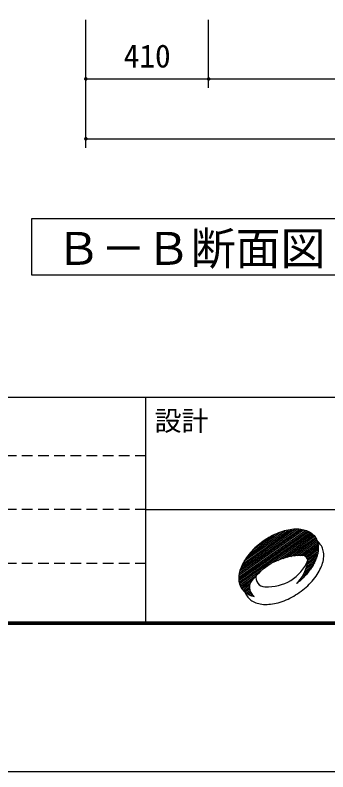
# Model space of a CAD drawing. Units: millimetres, scale not verified. Extents: x -8910 to 8910, y -6308 to 6308.
# Drawn here: x -196 to 848, y -6308 to -3780 of the extents above; entities that cross this region are included whole.
import ezdxf
from ezdxf.enums import TextEntityAlignment as Align

# ---------------------------------------------------------------- set-up
doc = ezdxf.new("R2010")
doc.units = ezdxf.units.MM
doc.header["$LTSCALE"] = 30
doc.linetypes.add('DASHED1', pattern=[1.8, 1.2, -0.6])
for name, color, linetype, lineweight in [('0-3_空気管', 3, 'Continuous', 25), ('0-4_機器', 2, 'Continuous', 25), ('0-5_製作', 5, 'Continuous', 25), ('0-A_寸法', 5, 'Continuous', 25), ('0-C_図面枠', 7, 'Continuous', 25), ('0-D_Axis_waku', 7, 'Continuous', 25)]:
    doc.layers.add(name, color=color, linetype=linetype, lineweight=lineweight)
doc.styles.add('ＭＳ ゴシック', font='')
doc.styles.get('ＭＳ ゴシック').set_extended_font_data('MS Gothic')

msp = doc.modelspace()

# ---------------------------------------------------------------- linework, layer by layer
at = {"layer": '0-3_空気管', "color": 2}
for p, q in [((39.7, -3992.93), (449.7, -3992.93)), ((449.7, -3992.93), (1469.7, -3992.93))]:
    msp.add_line(p, q, dxfattribs=at)
at = {"layer": '0-4_機器', "color": 3}
msp.add_lwpolyline([(1887.63, -4647.15), (1887.63, -4460.84), (-141.7, -4460.84), (-141.7, -4647.15)], close=True, dxfattribs=at)
at = {"layer": '0-5_製作', "color": 2}
for p, q in [((39.7, -4022.93), (39.7, -3795.92)), ((449.7, -4022.93), (449.7, -3795.92))]:
    msp.add_line(p, q, dxfattribs=at)
at = {"layer": '0-5_製作'}
for points in [[(33.7, -3992.93), (39.7, -3986.93), (39.7, -3992.93)], [(33.71, -3992.55), (39.7, -3986.93), (33.7, -3992.93)], [(33.7, -3992.93), (39.7, -3992.93), (33.75, -3993.68)], [(33.81, -3991.81), (39.7, -3986.93), (33.71, -3992.55)], [(33.75, -3993.68), (39.7, -3992.93), (33.89, -3994.42)], [(34, -3991.08), (39.7, -3986.93), (33.81, -3991.81)], [(33.89, -3994.42), (39.7, -3992.93), (34.12, -3995.14)], [(34.27, -3990.38), (39.7, -3986.93), (34, -3991.08)], [(34.12, -3995.14), (39.7, -3992.93), (34.44, -3995.82)], [(34.64, -3989.72), (39.7, -3986.93), (34.27, -3990.38)], [(34.44, -3995.82), (39.7, -3992.93), (34.85, -3996.46)], [(35.08, -3989.11), (39.7, -3986.93), (34.64, -3989.72)], [(34.85, -3996.46), (39.7, -3992.93), (35.33, -3997.04)], [(35.59, -3988.56), (39.7, -3986.93), (35.08, -3989.11)], [(35.33, -3997.04), (39.7, -3992.93), (35.88, -3997.55)], [(36.18, -3988.08), (39.7, -3986.93), (35.59, -3988.56)], [(35.88, -3997.55), (39.7, -3992.93), (36.49, -3998)], [(36.81, -3987.67), (39.7, -3986.93), (36.18, -3988.08)], [(36.49, -3998), (39.7, -3992.93), (37.15, -3998.36)], [(37.49, -3987.35), (39.7, -3986.93), (36.81, -3987.67)], [(37.15, -3998.36), (39.7, -3992.93), (37.85, -3998.64)], [(38.21, -3987.12), (39.7, -3986.93), (37.49, -3987.35)], [(37.85, -3998.64), (39.7, -3992.93), (38.58, -3998.82)], [(38.95, -3986.98), (39.7, -3986.93), (38.21, -3987.12)], [(38.58, -3998.82), (39.7, -3992.93), (39.33, -3998.92)], [(39.33, -3998.92), (39.7, -3992.93), (39.7, -3998.93)], [(39.7, -3986.93), (45.65, -3992.18), (39.7, -3992.93)], [(39.7, -3986.93), (45.51, -3991.44), (45.65, -3992.18)], [(39.7, -3986.93), (45.28, -3990.72), (45.51, -3991.44)], [(39.7, -3986.93), (44.96, -3990.04), (45.28, -3990.72)], [(39.7, -3986.93), (44.56, -3989.4), (44.96, -3990.04)], [(39.7, -3986.93), (44.08, -3988.82), (44.56, -3989.4)], [(39.7, -3986.93), (43.53, -3988.31), (44.08, -3988.82)], [(39.7, -3986.93), (42.92, -3987.86), (43.53, -3988.31)], [(39.7, -3986.93), (42.26, -3987.5), (42.92, -3987.86)], [(39.7, -3986.93), (41.56, -3987.22), (42.26, -3987.5)], [(39.7, -3986.93), (40.83, -3987.04), (41.56, -3987.22)], [(39.7, -3986.93), (40.08, -3986.94), (40.83, -3987.04)], [(39.7, -3992.93), (45.65, -3992.18), (45.7, -3992.93)], [(39.7, -3992.93), (40.45, -3998.88), (39.7, -3998.93)], [(39.7, -3992.93), (41.19, -3998.74), (40.45, -3998.88)], [(39.7, -3992.93), (41.91, -3998.51), (41.19, -3998.74)], [(39.7, -3992.93), (42.59, -3998.19), (41.91, -3998.51)], [(39.7, -3992.93), (43.23, -3997.79), (42.59, -3998.19)], [(39.7, -3992.93), (43.81, -3997.3), (43.23, -3997.79)], [(39.7, -3992.93), (44.33, -3996.76), (43.81, -3997.3)], [(39.7, -3992.93), (44.77, -3996.15), (44.33, -3996.76)], [(39.7, -3992.93), (45.13, -3995.49), (44.77, -3996.15)], [(39.7, -3992.93), (45.41, -3994.79), (45.13, -3995.49)], [(39.7, -3992.93), (45.6, -3994.06), (45.41, -3994.79)], [(39.7, -3992.93), (45.69, -3993.31), (45.6, -3994.06)], [(39.7, -3992.93), (45.7, -3992.93), (45.69, -3993.31)], [(443.7, -3992.93), (449.7, -3986.93), (449.7, -3992.93)], [(443.72, -3992.55), (449.7, -3986.93), (443.7, -3992.93)], [(443.7, -3992.93), (449.7, -3992.93), (443.75, -3993.68)], [(443.81, -3991.81), (449.7, -3986.93), (443.72, -3992.55)], [(443.75, -3993.68), (449.7, -3992.93), (443.89, -3994.42)], [(444, -3991.08), (449.7, -3986.93), (443.81, -3991.81)], [(443.89, -3994.42), (449.7, -3992.93), (444.13, -3995.14)], [(444.28, -3990.38), (449.7, -3986.93), (444, -3991.08)], [(444.13, -3995.14), (449.7, -3992.93), (444.45, -3995.82)], [(444.64, -3989.72), (449.7, -3986.93), (444.28, -3990.38)], [(444.45, -3995.82), (449.7, -3992.93), (444.85, -3996.46)], [(445.08, -3989.11), (449.7, -3986.93), (444.64, -3989.72)], [(444.85, -3996.46), (449.7, -3992.93), (445.33, -3997.04)], [(445.6, -3988.56), (449.7, -3986.93), (445.08, -3989.11)], [(445.33, -3997.04), (449.7, -3992.93), (445.88, -3997.55)], [(446.18, -3988.08), (449.7, -3986.93), (445.6, -3988.56)], [(445.88, -3997.55), (449.7, -3992.93), (446.49, -3998)], [(446.81, -3987.67), (449.7, -3986.93), (446.18, -3988.08)], [(446.49, -3998), (449.7, -3992.93), (447.15, -3998.36)], [(447.5, -3987.35), (449.7, -3986.93), (446.81, -3987.67)], [(447.15, -3998.36), (449.7, -3992.93), (447.85, -3998.64)], [(448.21, -3987.12), (449.7, -3986.93), (447.5, -3987.35)], [(447.85, -3998.64), (449.7, -3992.93), (448.58, -3998.82)], [(448.95, -3986.98), (449.7, -3986.93), (448.21, -3987.12)], [(448.58, -3998.82), (449.7, -3992.93), (449.33, -3998.92)], [(449.33, -3998.92), (449.7, -3992.93), (449.7, -3998.93)], [(449.7, -3986.93), (455.66, -3992.18), (449.7, -3992.93)], [(449.7, -3986.93), (455.52, -3991.44), (455.66, -3992.18)], [(449.7, -3986.93), (455.28, -3990.72), (455.52, -3991.44)], [(449.7, -3986.93), (454.96, -3990.04), (455.28, -3990.72)], [(449.7, -3986.93), (454.56, -3989.4), (454.96, -3990.04)], [(449.7, -3986.93), (454.08, -3988.82), (454.56, -3989.4)], [(449.7, -3986.93), (453.53, -3988.31), (454.08, -3988.82)], [(449.7, -3986.93), (452.92, -3987.86), (453.53, -3988.31)], [(449.7, -3986.93), (452.26, -3987.5), (452.92, -3987.86)], [(449.7, -3986.93), (451.56, -3987.22), (452.26, -3987.5)], [(449.7, -3986.93), (450.83, -3987.04), (451.56, -3987.22)], [(449.7, -3986.93), (450.08, -3986.94), (450.83, -3987.04)], [(449.7, -3992.93), (455.66, -3992.18), (455.7, -3992.93)], [(449.7, -3992.93), (451.2, -3998.74), (449.7, -3998.93)], [(449.7, -3992.93), (451.91, -3998.51), (451.2, -3998.74)], [(449.7, -3992.93), (452.59, -3998.19), (451.91, -3998.51)], [(449.7, -3992.93), (453.23, -3997.79), (452.59, -3998.19)], [(449.7, -3992.93), (453.81, -3997.3), (453.23, -3997.79)], [(449.7, -3992.93), (454.33, -3996.76), (453.81, -3997.3)], [(449.7, -3992.93), (454.77, -3996.15), (454.33, -3996.76)], [(449.7, -3992.93), (455.13, -3995.49), (454.77, -3996.15)], [(449.7, -3992.93), (455.41, -3994.79), (455.13, -3995.49)], [(449.7, -3992.93), (455.6, -3994.06), (455.41, -3994.79)], [(449.7, -3992.93), (455.69, -3993.31), (455.6, -3994.06)], [(449.7, -3992.93), (455.7, -3992.93), (455.69, -3993.31)], [(449.7, -3998.93), (451.2, -3998.74), (450.46, -3998.88)]]:
    msp.add_solid(points, dxfattribs=at)
at = {"layer": '0-A_寸法', "color": 2}
for p, q in [((39.7, -4222.93), (39.7, -3992.93)), ((39.7, -4192.93), (1879.7, -4192.93))]:
    msp.add_line(p, q, dxfattribs=at)
at = {"layer": '0-A_寸法'}
for points in [[(33.7, -4192.93), (39.7, -4186.93), (39.7, -4192.93)], [(33.71, -4192.55), (39.7, -4186.93), (33.7, -4192.93)], [(33.7, -4192.93), (39.7, -4192.93), (33.75, -4193.68)], [(33.81, -4191.81), (39.7, -4186.93), (33.71, -4192.55)], [(33.75, -4193.68), (39.7, -4192.93), (33.89, -4194.42)], [(34, -4191.08), (39.7, -4186.93), (33.81, -4191.81)], [(33.89, -4194.42), (39.7, -4192.93), (34.12, -4195.14)], [(34.27, -4190.38), (39.7, -4186.93), (34, -4191.08)], [(34.12, -4195.14), (39.7, -4192.93), (34.44, -4195.82)], [(34.64, -4189.72), (39.7, -4186.93), (34.27, -4190.38)], [(34.44, -4195.82), (39.7, -4192.93), (34.85, -4196.46)], [(35.08, -4189.11), (39.7, -4186.93), (34.64, -4189.72)], [(34.85, -4196.46), (39.7, -4192.93), (35.33, -4197.04)], [(35.59, -4188.56), (39.7, -4186.93), (35.08, -4189.11)], [(35.33, -4197.04), (39.7, -4192.93), (35.88, -4197.55)], [(36.18, -4188.08), (39.7, -4186.93), (35.59, -4188.56)], [(35.88, -4197.55), (39.7, -4192.93), (36.49, -4198)], [(36.81, -4187.67), (39.7, -4186.93), (36.18, -4188.08)], [(36.49, -4198), (39.7, -4192.93), (37.15, -4198.36)], [(37.49, -4187.35), (39.7, -4186.93), (36.81, -4187.67)], [(37.15, -4198.36), (39.7, -4192.93), (37.85, -4198.64)], [(38.21, -4187.12), (39.7, -4186.93), (37.49, -4187.35)], [(37.85, -4198.64), (39.7, -4192.93), (38.58, -4198.82)], [(38.95, -4186.98), (39.7, -4186.93), (38.21, -4187.12)], [(38.58, -4198.82), (39.7, -4192.93), (39.33, -4198.92)], [(39.33, -4198.92), (39.7, -4192.93), (39.7, -4198.93)], [(39.7, -4186.93), (45.65, -4192.18), (39.7, -4192.93)], [(39.7, -4186.93), (45.51, -4191.44), (45.65, -4192.18)], [(39.7, -4186.93), (45.28, -4190.72), (45.51, -4191.44)], [(39.7, -4186.93), (44.96, -4190.04), (45.28, -4190.72)], [(39.7, -4186.93), (44.56, -4189.4), (44.96, -4190.04)], [(39.7, -4186.93), (44.08, -4188.82), (44.56, -4189.4)], [(39.7, -4186.93), (43.53, -4188.31), (44.08, -4188.82)], [(39.7, -4186.93), (42.92, -4187.86), (43.53, -4188.31)], [(39.7, -4186.93), (42.26, -4187.5), (42.92, -4187.86)], [(39.7, -4186.93), (41.56, -4187.22), (42.26, -4187.5)], [(39.7, -4186.93), (40.83, -4187.04), (41.56, -4187.22)], [(39.7, -4186.93), (40.08, -4186.94), (40.83, -4187.04)], [(39.7, -4192.93), (45.65, -4192.18), (45.7, -4192.93)], [(39.7, -4192.93), (40.45, -4198.88), (39.7, -4198.93)], [(39.7, -4192.93), (41.19, -4198.74), (40.45, -4198.88)], [(39.7, -4192.93), (41.91, -4198.51), (41.19, -4198.74)], [(39.7, -4192.93), (42.59, -4198.19), (41.91, -4198.51)], [(39.7, -4192.93), (43.23, -4197.79), (42.59, -4198.19)], [(39.7, -4192.93), (43.81, -4197.3), (43.23, -4197.79)], [(39.7, -4192.93), (44.33, -4196.76), (43.81, -4197.3)], [(39.7, -4192.93), (44.77, -4196.15), (44.33, -4196.76)], [(39.7, -4192.93), (45.13, -4195.49), (44.77, -4196.15)], [(39.7, -4192.93), (45.41, -4194.79), (45.13, -4195.49)], [(39.7, -4192.93), (45.6, -4194.06), (45.41, -4194.79)], [(39.7, -4192.93), (45.69, -4193.31), (45.6, -4194.06)], [(39.7, -4192.93), (45.7, -4192.93), (45.69, -4193.31)]]:
    msp.add_solid(points, dxfattribs=at)
at = {"layer": '0-C_図面枠'}
msp.add_lwpolyline([(-8910, -6307.5), (-8910, 6307.5), (8910, 6307.5), (8910, -6307.5)], close=True, dxfattribs=at)
at = {"layer": '0-D_Axis_waku'}
for p, q in [((-7770, -5056.5), (8400, -5056.5)), ((239.99, -5806.5), (239.99, -5056.5)), ((239.99, -5431.5), (8399.99, -5431.5)), ((550.16, -5657.04), (772.83, -5501.12)), ((550.22, -5662.85), (778.46, -5503.04)), ((550.69, -5650.81), (766.76, -5499.51)), ((550.78, -5668.32), (783.64, -5505.27)), ((551.75, -5673.5), (788.39, -5507.81)), ((551.97, -5644.05), (760.17, -5498.27)), ((554.34, -5636.53), (752.96, -5497.46)), ((557.71, -5628.32), (745.13, -5497.08)), ((561.63, -5619.71), (736.52, -5497.25)), ((563.41, -5612.6), (727.92, -5497.41)), ((568.63, -5603.09), (716.22, -5499.75)), ((575.55, -5592.38), (703.79, -5502.59)), ((584.98, -5579.93), (688.9, -5507.15)), ((553.1, -5678.42), (792.76, -5510.61)), ((554.15, -5683.54), (796.77, -5513.66)), ((599.61, -5563.82), (668.73, -5515.42)), ((680.36, -5601.03), (800.4, -5516.98)), ((698.2, -5594.4), (803.67, -5520.55)), ((712.21, -5590.45), (806.59, -5524.36)), ((724.23, -5587.89), (809.17, -5528.41)), ((734.97, -5586.23), (811.4, -5532.71)), ((801.87, -5518.51), (810.44, -5530.74)), ((744.8, -5585.21), (813.27, -5537.26)), ((753.92, -5584.68), (814.78, -5542.06)), ((762.46, -5584.56), (816.29, -5546.86)), ((769.18, -5585.71), (816.58, -5552.52)), ((773.91, -5588.26), (816.95, -5558.12)), ((777.42, -5591.66), (816.9, -5564.02)), ((779.92, -5595.77), (816.33, -5570.27)), ((780.47, -5607.1), (813.47, -5584)), ((781.35, -5600.63), (815.19, -5576.93)), ((774.94, -5628.55), (803.94, -5608.25)), ((777.33, -5621.02), (808.04, -5599.52)), ((779.14, -5613.9), (811.14, -5591.49)), ((767.71, -5645.34), (792.15, -5628.22)), ((771.82, -5636.6), (799.63, -5617.12)), ((556.03, -5688.09), (610.16, -5650.18)), ((753.78, -5666.81), (767.56, -5657.16)), ((762.09, -5655.12), (782.33, -5640.96)), ((558.26, -5692.38), (595.2, -5666.52)), ((560.85, -5696.43), (588.76, -5676.89)), ((563.78, -5700.24), (586.57, -5684.28)), ((567.05, -5703.81), (585.94, -5690.58)), ((570.69, -5707.12), (586.28, -5696.2)), ((574.71, -5710.17), (587.36, -5701.31)), ((579.08, -5712.97), (589.03, -5706)), ((583.84, -5715.5), (591.25, -5710.31)), ((589.02, -5717.73), (593.98, -5714.25)), ((594.71, -5719.61), (597.22, -5717.85)), ((8406.6, -5813.1), (-7776.6, -5813.1)), ((8406, -5812.5), (-7776, -5812.5)), ((8405.4, -5811.9), (-7775.4, -5811.9)), ((8404.8, -5811.3), (-7774.8, -5811.3)), ((8404.2, -5810.7), (-7774.2, -5810.7)), ((8403.6, -5810.1), (-7773.6, -5810.1)), ((8403, -5809.5), (-7773, -5809.5)), ((8402.4, -5808.9), (-7772.4, -5808.9)), ((8401.8, -5808.3), (-7771.8, -5808.3)), ((8401.2, -5807.7), (-7771.2, -5807.7)), ((8400.6, -5807.1), (-7770.6, -5807.1)), ((-7770, -5806.5), (8400, -5806.5)), ((8408.4, -5814.9), (-7778.4, -5814.9)), ((8407.8, -5814.3), (-7777.8, -5814.3)), ((8407.2, -5813.7), (-7777.2, -5813.7))]:
    msp.add_line(p, q, dxfattribs=at)
at = {"layer": '0-D_Axis_waku', "linetype": 'DASHED1'}
for p, q in [((240, -5251.5), (-7770, -5251.5)), ((240, -5431.5), (-7770, -5431.5)), ((240, -5611.5), (-7770, -5611.5))]:
    msp.add_line(p, q, dxfattribs=at)
at = {"layer": '0-D_Axis_waku'}
for centre, radius, start, end in [((766.26, -5724.67), 230.86, 111.13315, 118.23608), ((754.95, -5695.38), 199.46, 103.30403, 111.13313), ((746.04, -5657.71), 160.75, 94.26399, 103.30405), ((743.15, -5619.1), 122.03, 83.39651, 94.26224), ((746.92, -5586.58), 89.3, 69.99609, 83.39651), ((754.72, -5565.17), 66.51, 53.6442, 69.99609), ((774.59, -5740.18), 248.46, 118.23608, 124.99998), ((761.58, -5555.84), 54.92, 35, 53.6442), ((761.58, -5555.84), 54.92, 16.35579, 35), ((762.87, -5727.04), 230.86, 131.7639, 138.86684), ((774.59, -5740.18), 248.46, 124.99998, 131.7639), ((778.9, -5580.36), 54.81, 35.01981, 50.90445), ((757.67, -5557.72), 59.21, 3.73218, 17.03671), ((741.73, -5560.36), 75.26, 348.3591, 0.95915), ((736.07, -5559.83), 80.91, 0.51715, 4.22578), ((778.8, -5580.41), 54.92, 16.35579, 35), ((739.22, -5706.39), 199.46, 138.86684, 146.69594), ((761.22, -5791.22), 206.67, 89.51877, 141.29517), ((762.67, -5603.45), 18.89, 8.03198, 90.01068), ((695.83, -5551.52), 122.03, 335.73775, 346.60347), ((708.03, -5555.68), 109.21, 347.24379, 349.53223), ((699.86, -5553.45), 117.68, 347.57066, 348.47897), ((767.67, -5583.67), 66.51, 0.00389, 16.35579), ((744.88, -5583.68), 89.3, 346.60345, 0.00388), ((706.87, -5685.14), 160.75, 146.69594, 155.73599), ((647.74, -5544.31), 145.09, 266.05196, 337.08), ((651.75, -5585.38), 130.54, 314.59993, 348.69109), ((651.75, -5585.38), 130.54, 348.69109, 353.21165), ((660.54, -5535.6), 160.75, 326.69594, 335.73599), ((713.04, -5576.09), 122.03, 335.73775, 346.60347), ((671.57, -5669.22), 122.03, 155.73775, 166.60347), ((628.18, -5514.35), 199.46, 318.86684, 326.69594), ((677.75, -5560.18), 160.75, 326.69594, 335.73599), ((639.73, -5661.64), 89.3, 166.60347, 180.00389), ((616.94, -5661.64), 66.51, 180.00389, 196.35579), ((637.27, -5659.55), 29.51, 164.38046, 270.9435), ((604.54, -5493.7), 230.86, 311.7639, 318.86684), ((645.39, -5538.92), 199.46, 318.86684, 326.69594), ((605.82, -5664.9), 54.92, 196.35579, 215), ((623.23, -5691.12), 37.29, 128.62967, 234.33911), ((599.71, -5488.92), 237.63, 307.39177, 311.86528), ((621.74, -5518.27), 230.86, 311.7639, 318.86684), ((605.82, -5664.9), 54.92, 215, 233.6442), ((622.94, -5689.56), 54.81, 199.09554, 214.98018), ((612.69, -5655.57), 66.51, 233.6442, 249.99609), ((610.02, -5505.14), 248.46, 298.23608, 304.99998), ((610.02, -5505.14), 248.46, 304.99998, 311.7639), ((623.03, -5689.48), 54.92, 215, 233.6442), ((616.11, -5649.18), 73.69, 249.19475, 258.53928), ((629.9, -5680.14), 66.51, 233.6442, 249.99609), ((629.67, -5549.93), 199.46, 283.30405, 291.13315), ((618.35, -5520.65), 230.86, 291.13315, 298.23608), ((637.69, -5658.73), 89.3, 249.99609, 263.39651), ((641.46, -5626.22), 122.03, 263.39651, 274.26224), ((638.58, -5587.61), 160.75, 274.26399, 283.30405)]:
    msp.add_arc(centre, radius, start, end, dxfattribs=at)

# ---------------------------------------------------------------- texts
at = {"layer": '0-4_機器', "color": 4, "style": 'ＭＳ ゴシック'}
msp.add_text('Ｂ－Ｂ断面図', height=110, dxfattribs=at).set_placement((-60.45, -4647.12), align=Align.BOTTOM_LEFT)
at = {"layer": '0-5_製作', "color": 4, "style": 'ＭＳ ゴシック'}
msp.add_text('410', height=76.98, dxfattribs=at).set_placement((165.95, -3977.93), align=Align.BOTTOM_LEFT)
at = {"layer": '0-D_Axis_waku', "style": 'ＭＳ ゴシック'}
msp.add_text('設計', height=65.98, dxfattribs=at).set_placement((269.16, -5187.88), align=Align.BOTTOM_LEFT)

doc.saveas('drawing.dxf')
